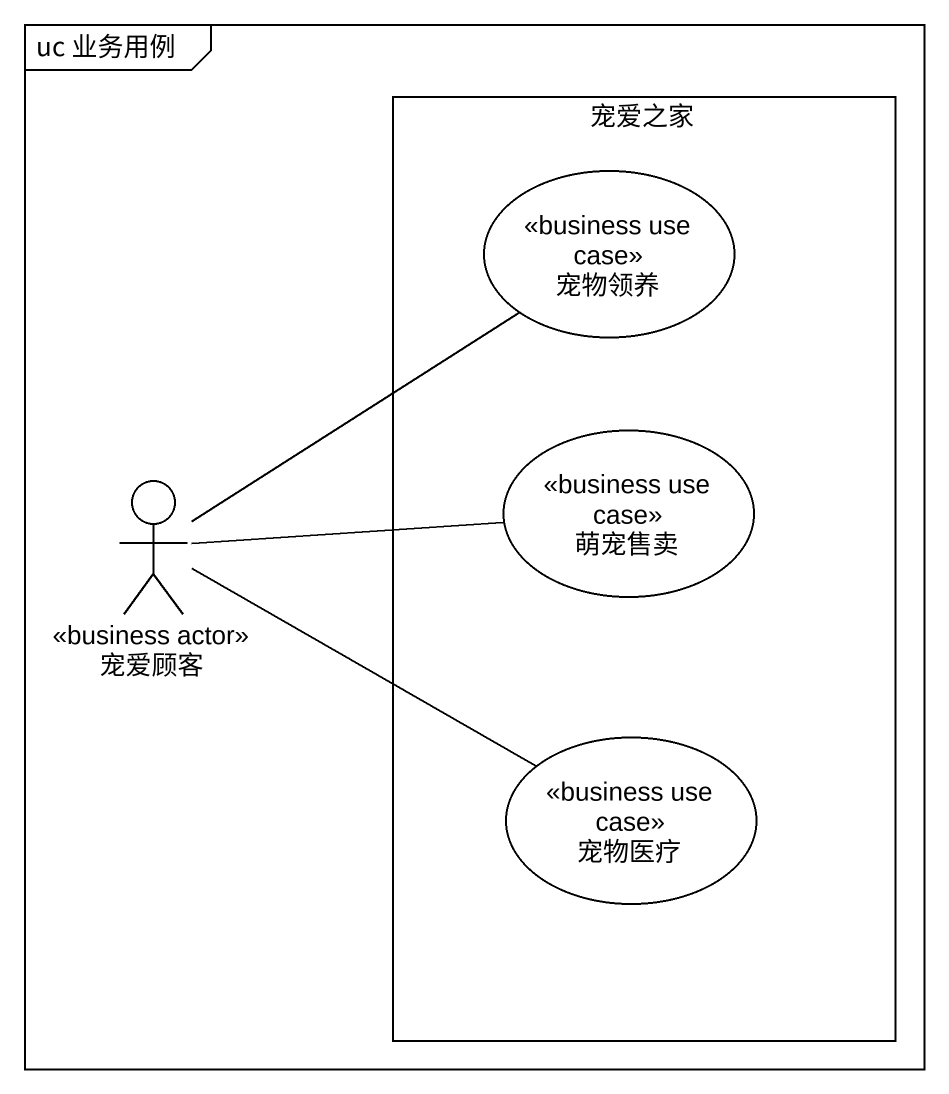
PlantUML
@startuml
mainframe uc 业务用例
rectangle 宠爱之家 {
  usecase 宠物领养 <<business use case>>
  usecase 萌宠售卖 <<business use case>>
  usecase 宠物医疗 <<business use case>>
}
actor 宠爱顾客 <<business actor>>
宠爱顾客 -up- 宠物领养
宠爱顾客 -right- 萌宠售卖
宠爱顾客 -right- 宠物医疗
@enduml
